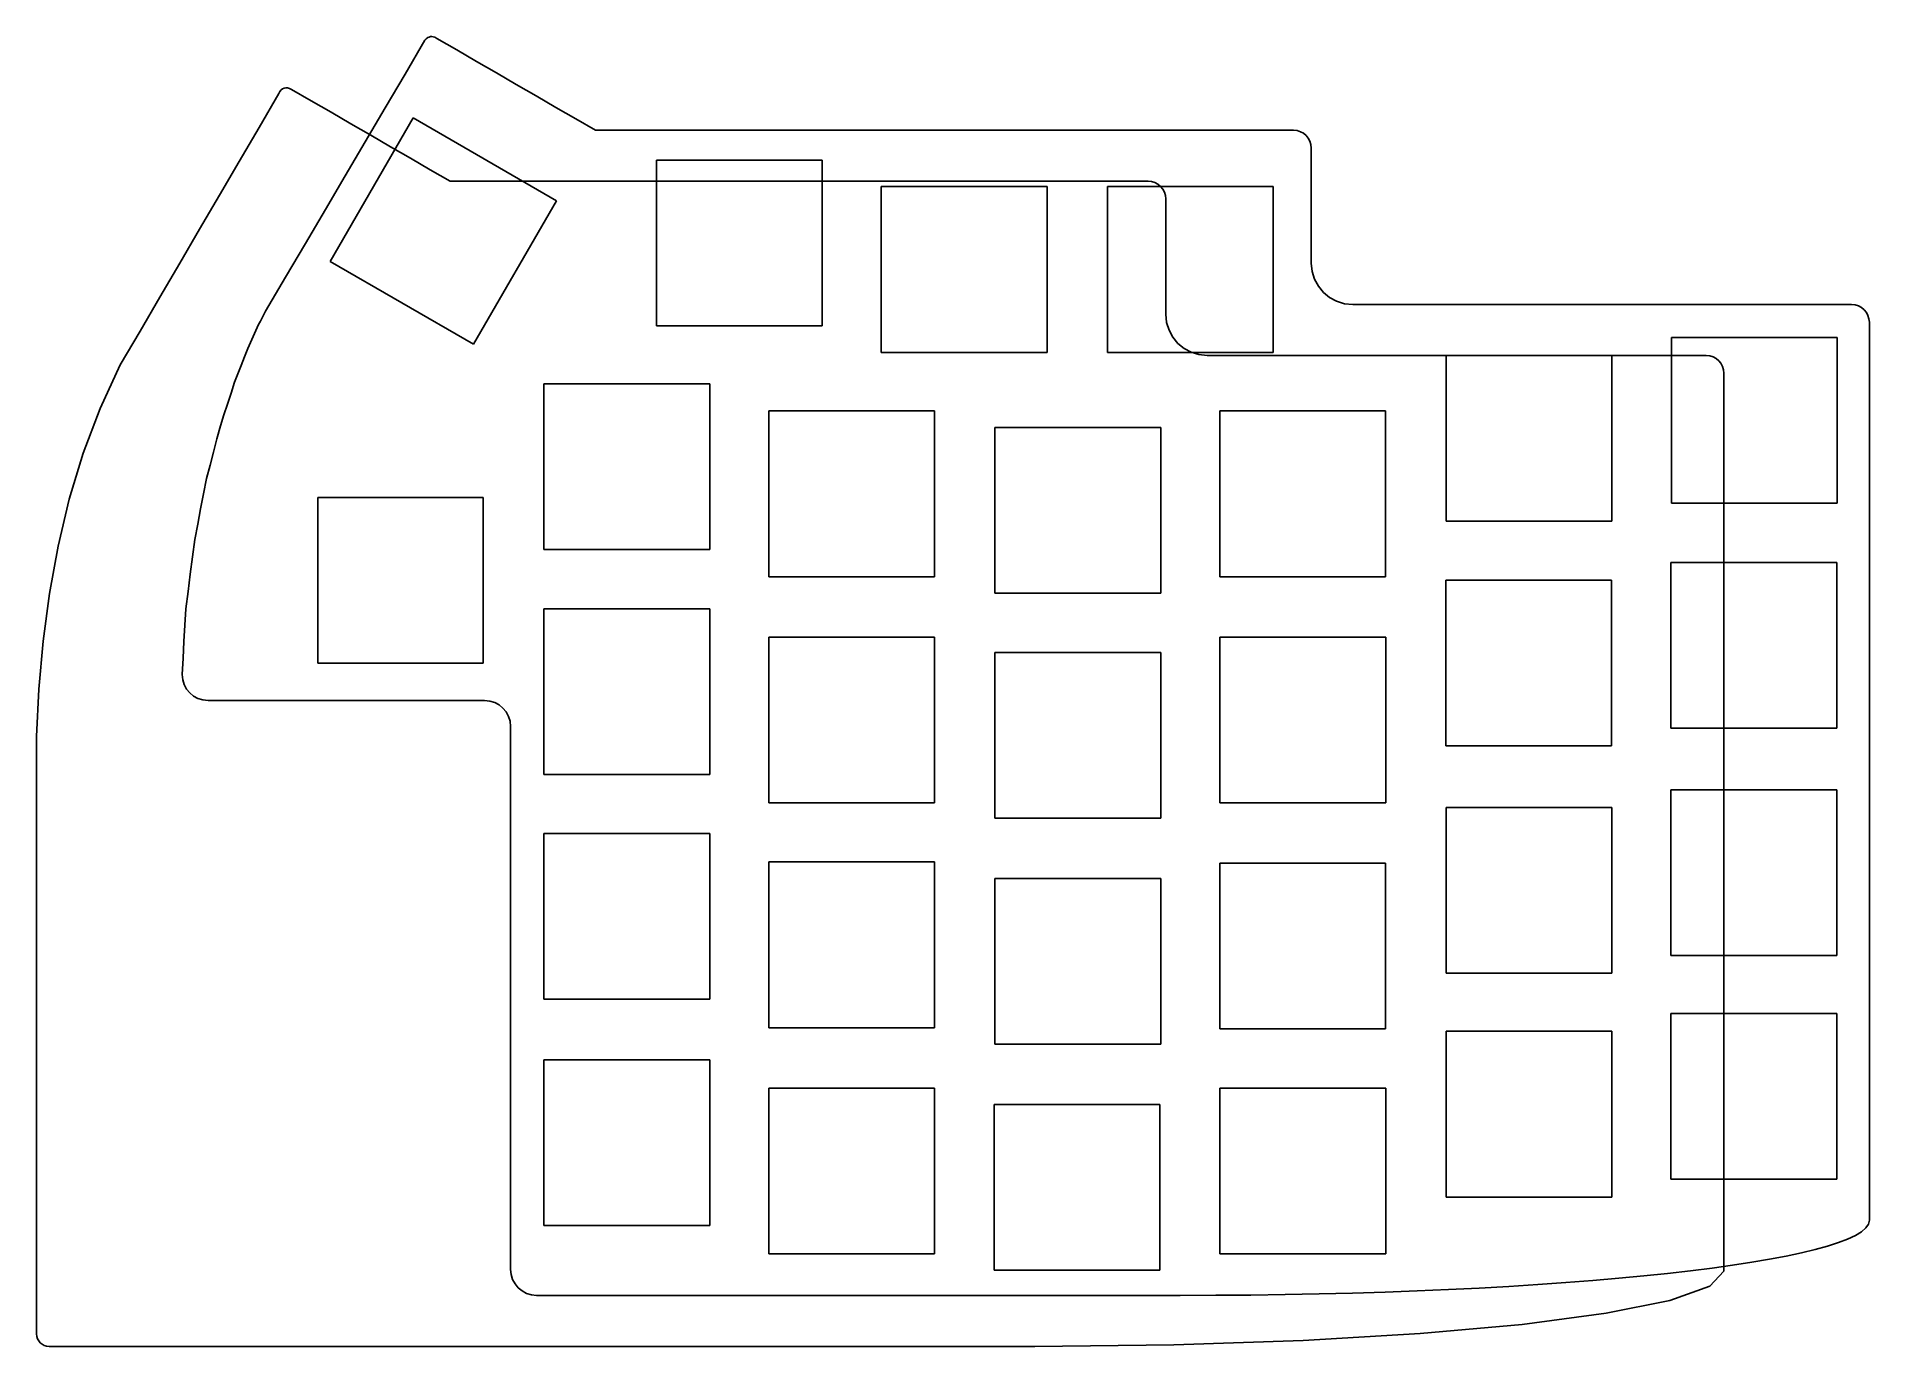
# Model space of a CAD drawing. Extents: x 39 to 60988, y 39 to 43597.
import ezdxf

# ---------------------------------------------------------------- set-up
doc = ezdxf.new("R2010")
doc.units = 0

msp = doc.modelspace()

# ---------------------------------------------------------------- linework, layer by layer
at = {"layer": 'Layer 1'}
for p, q in [((12289, 42353), (12951, 43480)), ((12951, 43480), (12989, 43526)), ((12989, 43526), (13048, 43564)), ((13048, 43564), (13092, 43584)), ((13092, 43584), (13134, 43597)), ((13134, 43597), (13179, 43597)), ((13179, 43597), (13228, 43593)), ((13228, 43593), (13278, 43577)), ((13278, 43577), (13349, 43538)), ((13349, 43538), (14009, 43156)), ((14009, 43156), (14669, 42774)), ((14669, 42774), (15328, 42392)), ((11627, 41227), (12289, 42353)), ((15328, 42392), (15988, 42010)), ((7435, 40577), (8094, 41705)), ((8094, 41705), (8131, 41772)), ((8131, 41772), (8173, 41825)), ((8173, 41825), (8219, 41864)), ((8219, 41864), (8269, 41889)), ((8269, 41889), (8324, 41900)), ((8324, 41900), (8382, 41896)), ((8382, 41896), (8445, 41878)), ((8445, 41878), (8511, 41844)), ((8511, 41844), (9171, 41462)), ((9171, 41462), (9830, 41080)), ((15988, 42010), (16648, 41628)), ((16648, 41628), (17308, 41246)), ((12555, 40896), (9799, 36123)), ((9830, 41080), (10490, 40698)), ((10965, 40100), (11627, 41227)), ((17328, 38140), (12555, 40896)), ((17308, 41246), (17967, 40864)), ((17967, 40864), (18627, 40482)), ((6775, 39448), (7435, 40577)), ((10490, 40698), (11150, 40316)), ((11150, 40316), (11810, 39934)), ((18627, 40483), (41838, 40483)), ((41958, 40471), (41838, 40483)), ((42068, 40436), (41958, 40471)), ((42169, 40382), (42068, 40436)), ((42256, 40310), (42169, 40382)), ((42328, 40222), (42256, 40310)), ((10303, 38973), (10965, 40100)), ((11810, 39934), (12469, 39552)), ((42383, 40122), (42328, 40222)), ((42417, 40011), (42383, 40122)), ((42429, 39892), (42417, 40011)), ((42429, 36064), (42429, 39901)), ((6115, 38320), (6775, 39448)), ((12469, 39552), (13129, 39170)), ((13129, 39170), (13789, 38788)), ((20650, 39494), (20650, 33982)), ((26162, 39494), (20650, 39494)), ((26162, 39494), (26162, 39494)), ((26162, 33982), (26162, 39494)), ((9641, 37847), (10303, 38973)), ((13789, 38789), (16691, 38789)), ((16691, 38789), (19592, 38789)), ((19592, 38789), (22493, 38789)), ((22493, 38789), (25395, 38789)), ((25395, 38789), (28296, 38789)), ((28130, 38608), (28130, 33096)), ((33642, 38608), (28130, 38608)), ((28296, 38789), (31197, 38789)), ((31197, 38789), (34099, 38789)), ((33642, 38608), (33642, 38608)), ((33642, 33096), (33642, 38608)), ((34099, 38789), (37000, 38789)), ((41162, 38609), (35650, 38609)), ((35650, 38609), (35650, 36865)), ((37119, 38777), (37000, 38789)), ((37230, 38742), (37119, 38777)), ((37331, 38688), (37230, 38742)), ((37418, 38616), (37331, 38688)), ((37490, 38529), (37418, 38616)), ((37544, 38428), (37490, 38529)), ((37579, 38317), (37544, 38428)), ((41162, 33097), (41162, 38609)), ((5455, 37191), (6115, 38320)), ((8979, 36720), (9641, 37847)), ((14572, 33367), (17328, 38140)), ((17328, 38140), (17328, 38140)), ((37591, 38198), (37579, 38317)), ((37591, 37728), (37591, 38207)), ((4796, 36063), (5455, 37191)), ((37591, 37248), (37591, 37728)), ((37591, 36768), (37591, 37248)), ((8317, 35594), (8979, 36720)), ((35650, 36865), (35650, 33097)), ((37591, 36289), (37591, 36768)), ((4136, 34934), (4796, 36063)), ((9799, 36123), (14572, 33367)), ((37591, 35809), (37591, 36289)), ((42429, 36064), (42457, 35787)), ((7655, 34467), (8317, 35594)), ((37591, 35330), (37591, 35809)), ((42457, 35787), (42537, 35528)), ((42537, 35528), (42664, 35294)), ((3476, 33806), (4136, 34934)), ((37591, 34850), (37591, 35330)), ((37591, 34371), (37591, 34850)), ((42664, 35294), (42832, 35090)), ((42832, 35090), (43036, 34922)), ((43036, 34922), (43270, 34795)), ((43270, 34795), (43529, 34714)), ((7420, 34024), (7479, 34135)), ((7479, 34135), (7537, 34245)), ((7537, 34245), (7596, 34356)), ((7596, 34356), (7655, 34467)), ((37591, 34371), (37619, 34093)), ((43529, 34714), (43807, 34687)), ((43807, 34687), (60398, 34687)), ((60517, 34675), (60398, 34687)), ((60628, 34640), (60517, 34675)), ((60728, 34586), (60628, 34640)), ((60815, 34514), (60728, 34586)), ((60888, 34426), (60815, 34514)), ((60942, 34326), (60888, 34426)), ((60976, 34215), (60942, 34326)), ((60988, 34096), (60976, 34215)), ((2817, 32677), (3476, 33806)), ((7150, 33428), (7240, 33627)), ((7240, 33627), (7330, 33825)), ((7330, 33825), (7420, 34024)), ((20650, 33982), (26162, 33982)), ((37619, 34093), (37699, 33834)), ((37699, 33834), (37826, 33600)), ((37826, 33600), (37994, 33396)), ((59922, 33588), (54410, 33588)), ((54410, 33588), (54410, 28077)), ((59922, 33588), (59922, 33588)), ((59922, 28077), (59922, 33588)), ((60988, 4233), (60988, 34096)), ((6841, 32665), (6951, 32947)), ((6951, 32947), (7060, 33230)), ((7060, 33230), (7150, 33428)), ((28130, 33096), (33642, 33096)), ((35650, 33097), (41162, 33097)), ((37994, 33396), (38198, 33228)), ((38198, 33228), (38432, 33101)), ((38432, 33101), (38691, 33021)), ((38691, 33021), (38969, 32993)), ((38969, 32993), (41043, 32993)), ((41043, 32993), (43116, 32993)), ((43116, 32993), (45190, 32993)), ((45190, 32993), (47264, 32993)), ((46910, 32997), (46910, 27486)), ((52422, 32997), (46910, 32997)), ((47264, 32993), (49338, 32993)), ((49338, 32993), (51412, 32993)), ((51412, 32993), (53486, 32993)), ((52422, 32997), (52422, 32997)), ((52422, 27486), (52422, 32997)), ((53486, 32993), (55560, 32993)), ((55679, 32981), (55560, 32993)), ((55790, 32946), (55679, 32981)), ((55890, 32892), (55790, 32946)), ((2147, 31232), (2817, 32678)), ((6622, 32101), (6732, 32383)), ((6732, 32383), (6841, 32665)), ((55977, 32820), (55890, 32892)), ((56049, 32733), (55977, 32820)), ((56104, 32632), (56049, 32733)), ((56138, 32521), (56104, 32632)), ((56150, 32402), (56138, 32521)), ((56150, 28669), (56150, 32402)), ((6386, 31378), (6504, 31739)), ((6504, 31739), (6622, 32101)), ((16910, 32053), (16910, 26542)), ((22422, 32053), (16910, 32053)), ((22422, 32053), (22422, 32053)), ((22422, 26542), (22422, 32053)), ((1584, 29741), (2147, 31232)), ((6269, 31016), (6386, 31378)), ((24391, 31147), (24391, 25636)), ((29903, 31147), (24391, 31147)), ((29903, 31147), (29903, 31147)), ((29903, 25636), (29903, 31147)), ((39390, 31147), (39390, 25636)), ((44902, 31147), (39390, 31147)), ((44902, 31147), (44902, 31147)), ((44902, 25636), (44902, 31147)), ((6036, 30217), (6151, 30654)), ((6151, 30654), (6269, 31016)), ((31910, 30596), (31910, 25084)), ((37422, 30596), (31910, 30596)), ((37422, 30596), (37422, 30596)), ((37422, 25084), (37422, 30596)), ((5922, 29780), (6036, 30217)), ((1122, 28213), (1584, 29741)), ((5693, 28906), (5807, 29343)), ((5807, 29343), (5922, 29780)), ((5593, 28397), (5693, 28906)), ((56150, 24936), (56150, 28669)), ((751, 26656), (1122, 28213)), ((5493, 27889), (5593, 28397)), ((9390, 28273), (9390, 22762)), ((14883, 28273), (9390, 28273)), ((14883, 28273), (14883, 28273)), ((14883, 22762), (14883, 28273)), ((54410, 28077), (59922, 28077)), ((5394, 27380), (5493, 27889)), ((46910, 27486), (52422, 27486)), ((5220, 26296), (5294, 26872)), ((5294, 26872), (5394, 27380)), ((465, 25080), (751, 26656)), ((5147, 25721), (5220, 26296)), ((16910, 26542), (22422, 26542)), ((5073, 25145), (5147, 25721)), ((24391, 25636), (29903, 25636)), ((39390, 25636), (44902, 25636)), ((54391, 26109), (54391, 20597)), ((59903, 26109), (54391, 26109)), ((59903, 26109), (59903, 26109)), ((59903, 20597), (59903, 26109)), ((256, 23492), (465, 25080)), ((5000, 24569), (5073, 25145)), ((31910, 25084), (37422, 25084)), ((46904, 25518), (46904, 20006)), ((52416, 25518), (46904, 25518)), ((52416, 25518), (52416, 25518)), ((52416, 20006), (52416, 25518)), ((4969, 24024), (5000, 24569)), ((16910, 24572), (16910, 19060)), ((22422, 24572), (16910, 24572)), ((22422, 24572), (22422, 24572)), ((22422, 19060), (22422, 24572)), ((56150, 21203), (56150, 24936)), ((4939, 23478), (4969, 24024)), ((117, 21901), (256, 23492)), ((4908, 22932), (4939, 23478)), ((24391, 23628), (24391, 18116)), ((29903, 23628), (24391, 23628)), ((29903, 23628), (29903, 23628)), ((29903, 18116), (29903, 23628)), ((39391, 23627), (39391, 18116)), ((44903, 23627), (39391, 23627)), ((44903, 23627), (44903, 23627)), ((44903, 18116), (44903, 23627)), ((4877, 22386), (4908, 22932)), ((9390, 22762), (14883, 22762)), ((31910, 23116), (31910, 17604)), ((37422, 23116), (31910, 23116)), ((37422, 23116), (37422, 23116)), ((37422, 17604), (37422, 23116)), ((4895, 22210), (4877, 22386)), ((4945, 22046), (4895, 22210)), ((5024, 21899), (4945, 22046)), ((39, 20317), (117, 21901)), ((5129, 21771), (5024, 21899)), ((5256, 21666), (5129, 21771)), ((5404, 21586), (5256, 21666)), ((5567, 21537), (5404, 21586)), ((5743, 21519), (5567, 21537)), ((5743, 21519), (14934, 21519)), ((14934, 21519), (15109, 21502)), ((15109, 21502), (15272, 21451)), ((15272, 21451), (15419, 21371)), ((15419, 21371), (15547, 21266)), ((15547, 21266), (15653, 21137)), ((15653, 21137), (15732, 20990)), ((15732, 20990), (15783, 20828)), ((15783, 20828), (15800, 20653)), ((56150, 17471), (56150, 21203)), ((39, 20317), (39, 17834)), ((15800, 20653), (15800, 2604)), ((54391, 20597), (59903, 20597)), ((46904, 20006), (52416, 20006)), ((16910, 19060), (22422, 19060)), ((59902, 18549), (54390, 18549)), ((54390, 18549), (54390, 13038)), ((59902, 13038), (59902, 18549)), ((39, 17834), (39, 15351)), ((24391, 18116), (29903, 18116)), ((39391, 18116), (44903, 18116)), ((46910, 17959), (46910, 12447)), ((52422, 17959), (46910, 17959)), ((52422, 17959), (52422, 17959)), ((52422, 12447), (52422, 17959)), ((16910, 17093), (16910, 11581)), ((22422, 17093), (16910, 17093)), ((22422, 17093), (22422, 17093)), ((22422, 11581), (22422, 17093)), ((31910, 17604), (37422, 17604)), ((56150, 13738), (56150, 17471)), ((24390, 16148), (24390, 10636)), ((29902, 16148), (24390, 16148)), ((29902, 16148), (29902, 16148)), ((29902, 10636), (29902, 16148)), ((39390, 16108), (39390, 10596)), ((44902, 16108), (39390, 16108)), ((44902, 16108), (44902, 16108)), ((44902, 10596), (44902, 16108)), ((39, 15351), (39, 12867)), ((31910, 15597), (31910, 10085)), ((37422, 15597), (31910, 15597)), ((37422, 15597), (37422, 15597)), ((37422, 10085), (37422, 15597)), ((56150, 10005), (56150, 13738)), ((39, 12867), (39, 10384)), ((54390, 13038), (59902, 13038)), ((46910, 12447), (52422, 12447)), ((16910, 11581), (22422, 11581)), ((54390, 11108), (54390, 5596)), ((59902, 11108), (54390, 11108)), ((59902, 5596), (59902, 11108)), ((39, 10384), (39, 7901)), ((24390, 10636), (29902, 10636)), ((39390, 10596), (44902, 10596)), ((46910, 10518), (46910, 5006)), ((52422, 10518), (46910, 10518)), ((52422, 10518), (52422, 10518)), ((52422, 5006), (52422, 10518)), ((31910, 10085), (37422, 10085)), ((56150, 6272), (56150, 10005)), ((16910, 9573), (16910, 4061)), ((22422, 9573), (16910, 9573)), ((22422, 9573), (22422, 9573)), ((22422, 4061), (22422, 9573)), ((29902, 8628), (24390, 8628)), ((24390, 8628), (24390, 3116)), ((29902, 8628), (29902, 8628)), ((29902, 3116), (29902, 8628)), ((39392, 8628), (39392, 3116)), ((44904, 8628), (39392, 8628)), ((44904, 8628), (44904, 8628)), ((44904, 3116), (44904, 8628)), ((31882, 8081), (31882, 2569)), ((37394, 8081), (31882, 8081)), ((37394, 8081), (37394, 8081)), ((37394, 2569), (37394, 8081)), ((39, 7901), (39, 5418)), ((56150, 2539), (56150, 6272)), ((54390, 5596), (59902, 5596)), ((39, 5418), (39, 2935)), ((46910, 5006), (52422, 5006)), ((16910, 4061), (22422, 4061)), ((60523, 3728), (60267, 3607)), ((60724, 3852), (60523, 3728)), ((60870, 3977), (60724, 3852)), ((60959, 4104), (60870, 3977)), ((60988, 4233), (60959, 4104)), ((24390, 3116), (29902, 3116)), ((39392, 3116), (44904, 3116)), ((58730, 3148), (58224, 3040)), ((59189, 3259), (58730, 3148)), ((59599, 3373), (59189, 3259)), ((59959, 3489), (59599, 3373)), ((60267, 3607), (59959, 3489)), ((39, 2935), (39, 452)), ((15818, 2424), (15800, 2599)), ((31882, 2569), (37394, 2569)), ((54280, 2464), (53484, 2382)), ((55038, 2551), (54280, 2464)), ((55759, 2642), (55038, 2551)), ((56150, 2539), (55685, 2035)), ((56439, 2736), (55759, 2642)), ((57077, 2834), (56439, 2736)), ((57673, 2936), (57077, 2834)), ((58224, 3040), (57673, 2936)), ((15868, 2261), (15818, 2424)), ((15948, 2114), (15868, 2261)), ((16054, 1986), (15948, 2114)), ((16182, 1880), (16054, 1986)), ((16329, 1801), (16182, 1880)), ((44890, 1845), (43802, 1811)), ((45955, 1884), (44890, 1845)), ((46996, 1929), (45955, 1884)), ((48011, 1979), (46996, 1929)), ((48999, 2034), (48011, 1979)), ((49959, 2094), (48999, 2034)), ((50889, 2159), (49959, 2094)), ((51787, 2229), (50889, 2159)), ((52653, 2303), (51787, 2229)), ((53484, 2382), (52653, 2303)), ((55685, 2035), (54351, 1565)), ((16492, 1750), (16329, 1801)), ((16666, 1733), (16492, 1750)), ((38071, 1733), (16666, 1733)), ((39252, 1736), (38071, 1733)), ((40416, 1745), (39252, 1736)), ((41564, 1761), (40416, 1745)), ((42693, 1783), (41564, 1761)), ((43802, 1811), (42693, 1783)), ((54351, 1565), (52239, 1141)), ((49442, 771), (46051, 466)), ((52239, 1141), (49442, 771)), ((39, 452), (48, 369)), ((48, 369), (72, 291)), ((72, 291), (110, 221)), ((110, 221), (160, 160)), ((160, 160), (221, 109)), ((221, 109), (292, 71)), ((292, 71), (369, 47)), ((369, 47), (453, 39)), ((4550, 39), (453, 39)), ((8648, 39), (4550, 39)), ((12745, 39), (8648, 39)), ((16843, 39), (12745, 39)), ((20940, 39), (16843, 39)), ((25038, 39), (20940, 39)), ((29136, 39), (25038, 39)), ((33233, 39), (29136, 39)), ((37855, 90), (33233, 39)), ((42158, 235), (37855, 90)), ((46051, 466), (42158, 235))]:
    msp.add_line(p, q, dxfattribs=at)

doc.saveas('drawing.dxf')
